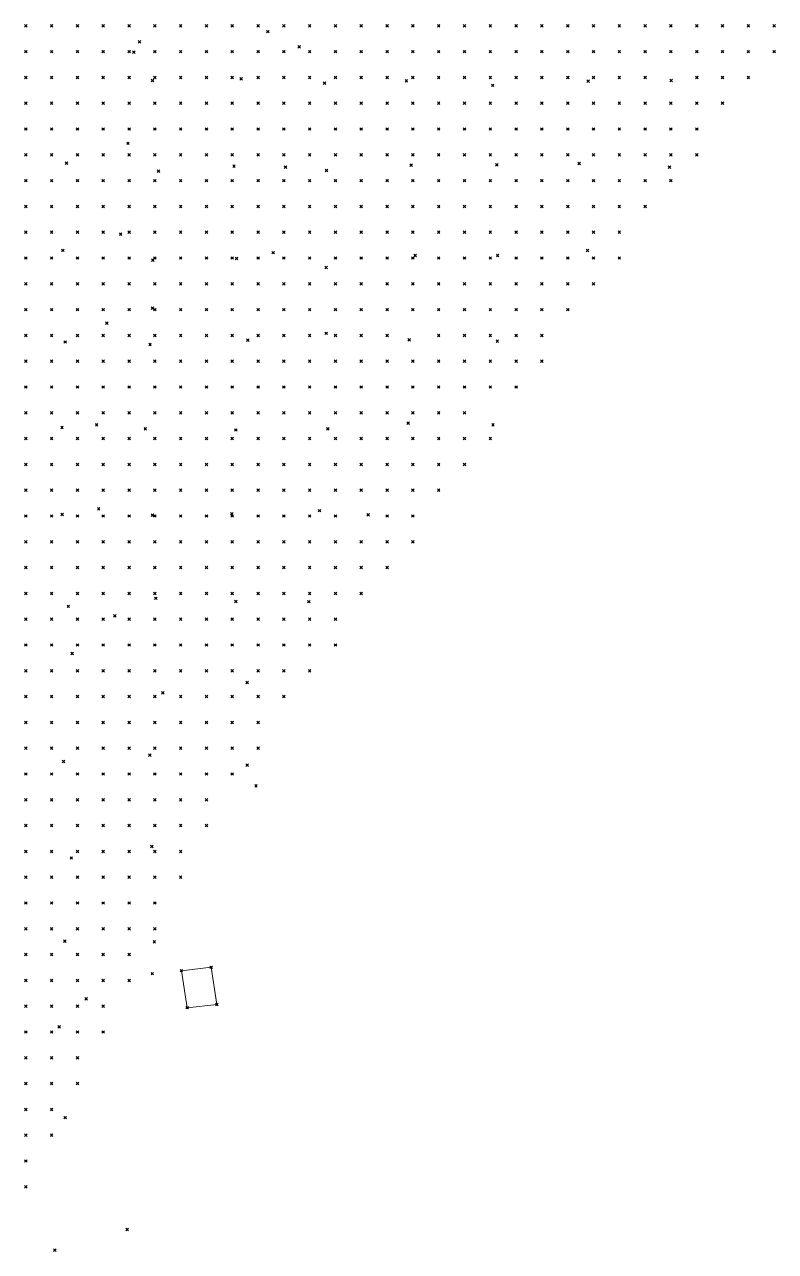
# Model space of a CAD drawing. Header units: metres. Extents: x 441556 to 446409, y 432338 to 461058.
# Drawn here: x 441777.5 to 441864.8, y 460084.3 to 460226.9 of the extents above; entities that cross this region are included whole.
import ezdxf

# ---------------------------------------------------------------- set-up
doc = ezdxf.new("R2010")
doc.units = ezdxf.units.M
doc.header["$MEASUREMENT"] = 0
doc.header["$PDMODE"] = 35
doc.header["$PDSIZE"] = 0.15
for name, color, linetype, lineweight in [('DTM-BRE-RevN_GRP_CONSTRUCTIE', 2, 'Continuous', 0), ('DTM-NOK-RevN_LIDAR_co_lidar', 91, 'Continuous', 0), ('DTM-NOK-RevN_RTK', 32, 'Continuous', 0)]:
    doc.layers.add(name, color=color, linetype=linetype, lineweight=lineweight)

msp = doc.modelspace()

# ---------------------------------------------------------------- linework, layer by layer
at = {"layer": 'DTM-BRE-RevN_GRP_CONSTRUCTIE'}
for p, q in [((441795.764, 460116.912, 400.234), (441799.244, 460117.305, 400.162)), ((441799.244, 460117.305, 400.162), (441799.89, 460112.974, 399.912)), ((441796.427, 460112.607, 400.062), (441795.764, 460116.912, 400.234)), ((441799.89, 460112.974, 399.912), (441796.427, 460112.607, 400.062))]:
    msp.add_line(p, q, dxfattribs=at)
at = {"layer": 'DTM-NOK-RevN_LIDAR_co_lidar'}
for p in [(441777.688, 460226.756, 411.287), (441780.687, 460226.756, 411.321), (441783.687, 460226.756, 411.44), (441786.686, 460226.756, 411.511), (441789.685, 460226.756, 411.788), (441792.685, 460226.756, 411.567), (441795.684, 460226.756, 411.495), (441798.683, 460226.756, 411.542), (441801.683, 460226.756, 411.492), (441804.682, 460226.756, 411.419), (441807.681, 460226.756, 411.393), (441810.681, 460226.756, 411.424), (441813.68, 460226.756, 411.487), (441816.679, 460226.756, 411.459), (441819.679, 460226.756, 411.367), (441822.678, 460226.756, 411.281), (441825.677, 460226.756, 411.125), (441828.677, 460226.756, 411.006), (441831.676, 460226.756, 410.867), (441834.675, 460226.756, 410.731), (441837.675, 460226.756, 410.548), (441840.674, 460226.756, 410.333), (441843.673, 460226.756, 410.172), (441846.673, 460226.756, 410.054), (441849.672, 460226.756, 410.141), (441852.671, 460226.756, 410.126), (441855.671, 460226.756, 410.011), (441858.67, 460226.756, 409.9), (441861.669, 460226.756, 409.775), (441864.669, 460226.756, 409.664), (441777.688, 460223.757, 410.97), (441780.687, 460223.757, 410.854), (441783.687, 460223.757, 410.911), (441786.686, 460223.757, 411.136), (441789.685, 460223.757, 411.394), (441792.685, 460223.757, 411.118), (441795.684, 460223.757, 411.146), (441798.683, 460223.757, 411.201), (441801.683, 460223.757, 411.242), (441804.682, 460223.757, 411.222), (441807.681, 460223.757, 411.145), (441810.681, 460223.757, 411.305), (441813.68, 460223.757, 411.277), (441816.679, 460223.757, 411.266), (441819.679, 460223.757, 411.202), (441822.678, 460223.757, 411.002), (441825.677, 460223.757, 410.889), (441828.677, 460223.757, 410.789), (441831.676, 460223.757, 410.692), (441834.675, 460223.757, 410.532), (441837.675, 460223.757, 410.413), (441840.674, 460223.757, 410.301), (441843.673, 460223.757, 410.137), (441846.673, 460223.757, 410.038), (441849.672, 460223.757, 410.109), (441852.671, 460223.757, 410.053), (441855.671, 460223.757, 409.92), (441858.67, 460223.757, 409.801), (441861.669, 460223.757, 409.695), (441864.669, 460223.757, 409.596), (441777.688, 460220.757, 410.704), (441780.687, 460220.757, 410.563), (441783.687, 460220.757, 410.529), (441786.686, 460220.757, 410.664), (441789.685, 460220.757, 411.021), (441792.685, 460220.757, 410.732), (441795.684, 460220.757, 410.738), (441798.683, 460220.757, 410.806), (441801.683, 460220.757, 410.96), (441804.682, 460220.757, 411.001), (441807.681, 460220.757, 410.955), (441810.681, 460220.757, 411.068), (441813.68, 460220.757, 411.18), (441816.679, 460220.757, 411.18), (441819.679, 460220.757, 411.093), (441822.678, 460220.757, 411.046), (441825.677, 460220.757, 410.947), (441828.677, 460220.757, 410.82), (441831.676, 460220.757, 410.687), (441834.675, 460220.757, 410.531), (441837.675, 460220.757, 410.407), (441840.674, 460220.757, 410.312), (441843.673, 460220.757, 410.181), (441846.673, 460220.757, 410.077), (441849.672, 460220.757, 410.165), (441855.671, 460220.757, 409.936), (441858.67, 460220.757, 409.818), (441861.669, 460220.757, 409.707), (441777.688, 460217.758, 410.493), (441780.687, 460217.758, 410.26), (441783.687, 460217.758, 410.113), (441786.686, 460217.758, 410.207), (441789.685, 460217.758, 410.479), (441792.685, 460217.758, 410.238), (441795.684, 460217.758, 410.364), (441798.683, 460217.758, 410.496), (441801.683, 460217.758, 410.647), (441804.682, 460217.758, 410.744), (441807.681, 460217.758, 410.744), (441810.681, 460217.758, 410.922), (441813.68, 460217.758, 411.047), (441816.679, 460217.758, 411.072), (441819.679, 460217.758, 410.993), (441822.678, 460217.758, 410.912), (441825.677, 460217.758, 410.875), (441828.677, 460217.758, 410.781), (441831.676, 460217.758, 410.64), (441834.675, 460217.758, 410.5), (441837.675, 460217.758, 410.374), (441840.674, 460217.758, 410.208), (441843.673, 460217.758, 410.134), (441846.673, 460217.758, 410.172), (441849.672, 460217.758, 410.136), (441852.671, 460217.758, 409.999), (441855.671, 460217.758, 409.885), (441858.67, 460217.758, 409.757), (441777.688, 460214.759, 410.205), (441780.687, 460214.759, 410.017), (441783.687, 460214.759, 409.771), (441786.686, 460214.759, 409.838), (441789.685, 460214.759, 410.112), (441792.685, 460214.759, 409.879), (441795.684, 460214.759, 409.948), (441798.683, 460214.759, 410.213), (441801.683, 460214.759, 410.403), (441804.682, 460214.759, 410.439), (441807.681, 460214.759, 410.533), (441810.681, 460214.759, 410.746), (441813.68, 460214.759, 410.905), (441816.679, 460214.759, 410.962), (441819.679, 460214.759, 410.922), (441822.678, 460214.759, 410.791), (441825.677, 460214.759, 410.666), (441828.677, 460214.759, 410.529), (441831.676, 460214.759, 410.465), (441834.675, 460214.759, 410.373), (441837.675, 460214.759, 410.219), (441840.674, 460214.759, 410.175), (441843.673, 460214.759, 410.042), (441846.673, 460214.759, 410.124), (441849.672, 460214.759, 410.02), (441852.671, 460214.759, 409.916), (441855.671, 460214.759, 409.804), (441777.688, 460211.759, 409.965), (441780.687, 460211.759, 409.592), (441783.687, 460211.759, 409.42), (441786.686, 460211.759, 409.557), (441789.685, 460211.759, 409.473), (441792.685, 460211.759, 409.513), (441795.684, 460211.759, 409.627), (441798.683, 460211.759, 409.856), (441801.683, 460211.759, 410.009), (441804.682, 460211.759, 410.152), (441807.681, 460211.759, 410.273), (441810.681, 460211.759, 410.527), (441813.68, 460211.759, 410.732), (441816.679, 460211.759, 410.847), (441819.679, 460211.759, 410.862), (441822.678, 460211.759, 410.826), (441825.677, 460211.759, 410.722), (441828.677, 460211.759, 410.631), (441831.676, 460211.759, 410.508), (441834.675, 460211.759, 410.371), (441837.675, 460211.759, 410.236), (441840.674, 460211.759, 410.193), (441843.673, 460211.759, 410.172), (441846.673, 460211.759, 410.2), (441849.672, 460211.759, 410.101), (441852.671, 460211.759, 409.982), (441855.671, 460211.759, 409.87), (441777.688, 460208.76, 409.777), (441780.687, 460208.76, 409.32), (441783.687, 460208.76, 409.109), (441786.686, 460208.76, 409.088), (441789.685, 460208.76, 409.074), (441792.685, 460208.76, 409.188), (441795.684, 460208.76, 409.3), (441798.683, 460208.76, 409.441), (441801.683, 460208.76, 409.722), (441804.682, 460208.76, 409.877), (441807.681, 460208.76, 410.097), (441810.681, 460208.76, 410.377), (441813.68, 460208.76, 410.545), (441816.679, 460208.76, 410.714), (441819.679, 460208.76, 410.824), (441822.678, 460208.76, 410.793), (441825.677, 460208.76, 410.713), (441828.677, 460208.76, 410.701), (441831.676, 460208.76, 410.588), (441834.675, 460208.76, 410.394), (441837.675, 460208.76, 410.158), (441840.674, 460208.76, 410.118), (441843.673, 460208.76, 410.2), (441846.673, 460208.76, 410.161), (441849.672, 460208.76, 410.045), (441852.671, 460208.76, 409.947), (441777.688, 460205.761, 409.654), (441780.687, 460205.761, 409.163), (441783.687, 460205.761, 408.93), (441786.686, 460205.761, 408.887), (441789.685, 460205.761, 408.812), (441792.685, 460205.761, 408.83), (441795.684, 460205.761, 408.973), (441798.683, 460205.761, 409.134), (441801.683, 460205.761, 409.472), (441804.682, 460205.761, 409.736), (441807.681, 460205.761, 410.046), (441810.681, 460205.761, 410.406), (441813.68, 460205.761, 410.446), (441816.679, 460205.761, 410.505), (441819.679, 460205.761, 410.554), (441822.678, 460205.761, 410.531), (441825.677, 460205.761, 410.515), (441828.677, 460205.761, 410.462), (441831.676, 460205.761, 410.36), (441834.675, 460205.761, 410.273), (441837.675, 460205.761, 410.202), (441840.674, 460205.761, 410.055), (441843.673, 460205.761, 410.14), (441846.673, 460205.761, 410.034), (441849.672, 460205.761, 409.934), (441777.688, 460202.761, 409.427), (441780.687, 460202.761, 408.948), (441783.687, 460202.761, 408.746), (441786.686, 460202.761, 408.618), (441789.685, 460202.761, 408.534), (441792.685, 460202.761, 408.452), (441795.684, 460202.761, 408.586), (441798.683, 460202.761, 408.845), (441801.683, 460202.761, 409.208), (441804.682, 460202.761, 409.522), (441807.681, 460202.761, 409.883), (441810.681, 460202.761, 410.35), (441813.68, 460202.761, 410.264), (441816.679, 460202.761, 410.436), (441819.679, 460202.761, 410.49), (441822.678, 460202.761, 410.533), (441825.677, 460202.761, 410.496), (441828.677, 460202.761, 410.389), (441831.676, 460202.761, 410.341), (441834.675, 460202.761, 410.302), (441837.675, 460202.761, 410.188), (441840.674, 460202.761, 410.183), (441843.673, 460202.761, 410.221), (441846.673, 460202.761, 410.114), (441777.688, 460199.762, 409.131), (441780.687, 460199.762, 408.714), (441783.687, 460199.762, 408.503), (441786.686, 460199.762, 408.437), (441789.685, 460199.762, 408.307), (441792.685, 460199.762, 408.222), (441795.684, 460199.762, 408.352), (441798.683, 460199.762, 408.496), (441801.683, 460199.762, 408.881), (441804.682, 460199.762, 409.318), (441807.681, 460199.762, 409.873), (441810.681, 460199.762, 410.45), (441813.68, 460199.762, 410.27), (441816.679, 460199.762, 410.478), (441819.679, 460199.762, 410.602), (441822.678, 460199.762, 410.641), (441825.677, 460199.762, 410.562), (441828.677, 460199.762, 410.53), (441831.676, 460199.762, 410.517), (441834.675, 460199.762, 410.346), (441837.675, 460199.762, 410.356), (441840.674, 460199.762, 410.307), (441843.673, 460199.762, 410.316), (441846.673, 460199.762, 410.194), (441777.688, 460196.763, 408.991), (441780.687, 460196.763, 408.493), (441783.687, 460196.763, 408.204), (441786.686, 460196.763, 408.201), (441789.685, 460196.763, 408.019), (441792.685, 460196.763, 408.024), (441795.684, 460196.763, 408.134), (441798.683, 460196.763, 408.383), (441801.683, 460196.763, 408.735), (441804.682, 460196.763, 409.098), (441807.681, 460196.763, 409.624), (441810.681, 460196.763, 410.037), (441813.68, 460196.763, 410.122), (441816.679, 460196.763, 410.29), (441819.679, 460196.763, 410.384), (441822.678, 460196.763, 410.415), (441825.677, 460196.763, 410.374), (441828.677, 460196.763, 410.338), (441831.676, 460196.763, 410.28), (441834.675, 460196.763, 410.204), (441837.675, 460196.763, 410.07), (441840.674, 460196.763, 410.178), (441843.673, 460196.763, 410.08), (441777.688, 460193.763, 408.768), (441780.687, 460193.763, 408.17), (441783.687, 460193.763, 407.984), (441786.686, 460193.763, 407.836), (441789.685, 460193.763, 407.798), (441792.685, 460193.763, 407.767), (441795.684, 460193.763, 407.863), (441798.683, 460193.763, 408.14), (441801.683, 460193.763, 408.597), (441804.682, 460193.763, 408.967), (441807.681, 460193.763, 409.638), (441810.681, 460193.763, 409.947), (441813.68, 460193.763, 410.095), (441816.679, 460193.763, 410.271), (441819.679, 460193.763, 410.383), (441822.678, 460193.763, 410.387), (441825.677, 460193.763, 410.388), (441828.677, 460193.763, 410.341), (441831.676, 460193.763, 410.331), (441834.675, 460193.763, 410.217), (441837.675, 460193.763, 410.202), (441840.674, 460193.763, 410.27), (441777.688, 460190.764, 408.374), (441780.687, 460190.764, 407.877), (441783.687, 460190.764, 407.701), (441786.686, 460190.764, 407.64), (441789.685, 460190.764, 407.491), (441792.685, 460190.764, 407.592), (441795.684, 460190.764, 407.705), (441798.683, 460190.764, 407.992), (441801.683, 460190.764, 408.423), (441804.682, 460190.764, 408.924), (441807.681, 460190.764, 409.577), (441810.681, 460190.764, 410.056), (441813.68, 460190.764, 410.162), (441816.679, 460190.764, 410.324), (441819.679, 460190.764, 410.388), (441825.677, 460190.764, 410.416), (441828.677, 460190.764, 410.357), (441831.676, 460190.764, 410.272), (441834.675, 460190.764, 410.178), (441837.675, 460190.764, 410.331), (441777.688, 460187.765, 408.047), (441780.687, 460187.765, 407.561), (441783.687, 460187.765, 407.346), (441786.686, 460187.765, 407.255), (441789.685, 460187.765, 407.195), (441792.685, 460187.765, 407.324), (441795.684, 460187.765, 407.506), (441798.683, 460187.765, 407.871), (441801.683, 460187.765, 408.318), (441804.682, 460187.765, 408.792), (441807.681, 460187.765, 409.567), (441810.681, 460187.765, 409.944), (441813.68, 460187.765, 410.145), (441816.679, 460187.765, 410.275), (441819.679, 460187.765, 410.318), (441822.678, 460187.765, 410.331), (441825.677, 460187.765, 410.329), (441828.677, 460187.765, 410.261), (441831.676, 460187.765, 410.196), (441834.675, 460187.765, 410.138), (441837.675, 460187.765, 410.245), (441777.688, 460184.765, 407.509), (441780.687, 460184.765, 407.136), (441783.687, 460184.765, 406.924), (441786.686, 460184.765, 406.962), (441789.685, 460184.765, 406.896), (441792.685, 460184.765, 407.057), (441795.684, 460184.765, 407.249), (441798.683, 460184.765, 407.681), (441801.683, 460184.765, 408.214), (441804.682, 460184.765, 408.662), (441807.681, 460184.765, 409.495), (441810.681, 460184.765, 409.893), (441813.68, 460184.765, 410.017), (441816.679, 460184.765, 410.19), (441819.679, 460184.765, 410.247), (441822.678, 460184.765, 410.236), (441825.677, 460184.765, 410.19), (441828.677, 460184.765, 410.144), (441831.676, 460184.765, 410.077), (441834.675, 460184.765, 410.095), (441777.688, 460181.766, 407.173), (441780.687, 460181.766, 406.811), (441783.687, 460181.766, 406.599), (441786.686, 460181.766, 406.719), (441789.685, 460181.766, 406.707), (441792.685, 460181.766, 406.846), (441795.684, 460181.766, 407.108), (441798.683, 460181.766, 407.514), (441801.683, 460181.766, 408.03), (441804.682, 460181.766, 408.569), (441807.681, 460181.766, 409.236), (441810.681, 460181.766, 409.787), (441813.68, 460181.766, 409.903), (441816.679, 460181.766, 410.001), (441819.679, 460181.766, 410.077), (441822.678, 460181.766, 410.082), (441825.677, 460181.766, 410.027), (441828.677, 460181.766, 409.915), (441777.688, 460178.767, 406.8), (441780.687, 460178.767, 406.429), (441783.687, 460178.767, 406.326), (441786.686, 460178.767, 406.456), (441789.685, 460178.767, 406.452), (441792.685, 460178.767, 406.597), (441795.684, 460178.767, 406.884), (441798.683, 460178.767, 407.34), (441801.683, 460178.767, 407.932), (441804.682, 460178.767, 408.502), (441807.681, 460178.767, 409.193), (441810.681, 460178.767, 409.696), (441813.68, 460178.767, 409.901), (441816.679, 460178.767, 410.013), (441819.679, 460178.767, 410.071), (441822.678, 460178.767, 410.054), (441825.677, 460178.767, 410.018), (441828.677, 460178.767, 409.929), (441831.676, 460178.767, 409.804), (441777.688, 460175.767, 406.417), (441780.687, 460175.767, 406.082), (441783.687, 460175.767, 406.06), (441786.686, 460175.767, 406.182), (441789.685, 460175.767, 406.255), (441792.685, 460175.767, 406.4), (441795.684, 460175.767, 406.742), (441798.683, 460175.767, 407.183), (441801.683, 460175.767, 407.768), (441804.682, 460175.767, 408.341), (441807.681, 460175.767, 408.916), (441810.681, 460175.767, 409.598), (441813.68, 460175.767, 409.775), (441816.679, 460175.767, 409.92), (441819.679, 460175.767, 410.051), (441822.678, 460175.767, 409.975), (441825.677, 460175.767, 409.952), (441828.677, 460175.767, 409.873), (441777.688, 460172.768, 406.254), (441780.687, 460172.768, 405.833), (441783.687, 460172.768, 405.819), (441786.686, 460172.768, 405.967), (441789.685, 460172.768, 406.082), (441792.685, 460172.768, 406.145), (441795.684, 460172.768, 406.445), (441798.683, 460172.768, 406.983), (441801.683, 460172.768, 407.662), (441804.682, 460172.768, 408.225), (441807.681, 460172.768, 408.872), (441810.681, 460172.768, 409.482), (441813.68, 460172.768, 409.695), (441816.679, 460172.768, 409.891), (441819.679, 460172.768, 410.011), (441822.678, 460172.768, 410.019), (441825.677, 460172.768, 410.082), (441777.688, 460169.769, 406.008), (441780.687, 460169.769, 405.744), (441783.687, 460169.769, 405.578), (441786.686, 460169.769, 405.761), (441789.685, 460169.769, 405.844), (441792.685, 460169.769, 405.938), (441795.684, 460169.769, 406.275), (441798.683, 460169.769, 406.803), (441801.683, 460169.769, 407.434), (441804.682, 460169.769, 408.049), (441807.681, 460169.769, 408.716), (441810.681, 460169.769, 409.303), (441813.68, 460169.769, 409.632), (441819.679, 460169.769, 409.989), (441822.678, 460169.769, 409.939), (441777.688, 460166.769, 405.641), (441780.687, 460166.769, 405.481), (441783.687, 460166.769, 405.345), (441786.686, 460166.769, 405.584), (441789.685, 460166.769, 405.733), (441792.685, 460166.769, 405.823), (441795.684, 460166.769, 406.129), (441798.683, 460166.769, 406.528), (441801.683, 460166.769, 407.127), (441804.682, 460166.769, 407.774), (441807.681, 460166.769, 408.369), (441810.681, 460166.769, 409.004), (441813.68, 460166.769, 409.514), (441816.679, 460166.769, 409.871), (441819.679, 460166.769, 409.802), (441822.678, 460166.769, 409.72), (441777.688, 460163.77, 405.592), (441780.687, 460163.77, 405.012), (441783.687, 460163.77, 404.887), (441786.686, 460163.77, 405.072), (441789.685, 460163.77, 405.672), (441792.685, 460163.77, 405.738), (441795.684, 460163.77, 405.999), (441798.683, 460163.77, 406.313), (441801.683, 460163.77, 406.916), (441804.682, 460163.77, 407.53), (441807.681, 460163.77, 408.109), (441810.681, 460163.77, 408.771), (441813.68, 460163.77, 409.085), (441816.679, 460163.77, 409.365), (441819.679, 460163.77, 409.462), (441777.688, 460160.771, 405.565), (441780.687, 460160.771, 404.527), (441783.687, 460160.771, 404.337), (441786.686, 460160.771, 404.569), (441789.685, 460160.771, 405.653), (441792.685, 460160.771, 405.602), (441795.684, 460160.771, 405.789), (441798.683, 460160.771, 406.085), (441801.683, 460160.771, 406.59), (441804.682, 460160.771, 407.16), (441807.681, 460160.771, 407.785), (441810.681, 460160.771, 408.449), (441813.68, 460160.771, 408.732), (441816.679, 460160.771, 408.886), (441777.688, 460157.771, 404.97), (441780.687, 460157.771, 404.335), (441783.687, 460157.771, 404.026), (441786.686, 460157.771, 404.135), (441789.685, 460157.771, 404.666), (441792.685, 460157.771, 405.393), (441795.684, 460157.771, 405.653), (441798.683, 460157.771, 405.844), (441801.683, 460157.771, 406.283), (441804.682, 460157.771, 406.81), (441807.681, 460157.771, 407.519), (441810.681, 460157.771, 408.236), (441813.68, 460157.771, 408.391), (441777.688, 460154.772, 404.497), (441780.687, 460154.772, 404.034), (441783.687, 460154.772, 403.815), (441786.686, 460154.772, 403.757), (441789.685, 460154.772, 404.179), (441792.685, 460154.772, 404.754), (441795.684, 460154.772, 405.343), (441798.683, 460154.772, 405.685), (441801.683, 460154.772, 406.016), (441804.682, 460154.772, 406.468), (441807.681, 460154.772, 407.325), (441810.681, 460154.772, 407.957), (441813.68, 460154.772, 408.192), (441777.688, 460151.773, 404.248), (441780.687, 460151.773, 403.71), (441783.687, 460151.773, 403.241), (441786.686, 460151.773, 403.196), (441789.685, 460151.773, 403.366), (441792.685, 460151.773, 403.931), (441795.684, 460151.773, 404.274), (441798.683, 460151.773, 405.062), (441801.683, 460151.773, 405.659), (441804.682, 460151.773, 405.949), (441807.681, 460151.773, 406.752), (441810.681, 460151.773, 407.604), (441777.688, 460148.773, 403.926), (441780.687, 460148.773, 403.359), (441783.687, 460148.773, 403.1), (441786.686, 460148.773, 402.668), (441789.685, 460148.773, 402.331), (441792.685, 460148.773, 403.094), (441795.684, 460148.773, 403.096), (441798.683, 460148.773, 403.79), (441801.683, 460148.773, 404.215), (441804.682, 460148.773, 404.804), (441807.681, 460148.773, 405.427), (441777.688, 460145.774, 403.676), (441780.687, 460145.774, 403.454), (441783.687, 460145.774, 402.981), (441786.686, 460145.774, 402.608), (441789.685, 460145.774, 402.104), (441792.685, 460145.774, 402.12), (441795.684, 460145.774, 402.424), (441798.683, 460145.774, 402.688), (441801.683, 460145.774, 403.044), (441804.682, 460145.774, 403.596), (441777.688, 460142.775, 403.643), (441780.687, 460142.775, 403.284), (441783.687, 460142.775, 402.805), (441786.686, 460142.775, 402.464), (441789.685, 460142.775, 402.073), (441792.685, 460142.775, 401.669), (441795.684, 460142.775, 401.786), (441798.683, 460142.775, 402.104), (441801.683, 460142.775, 402.318), (441804.682, 460142.775, 402.519), (441777.688, 460139.775, 403.306), (441780.687, 460139.775, 402.91), (441783.687, 460139.775, 402.506), (441786.686, 460139.775, 402.204), (441789.685, 460139.775, 401.835), (441792.685, 460139.775, 401.55), (441795.684, 460139.775, 401.42), (441798.683, 460139.775, 401.417), (441801.683, 460139.775, 401.599), (441777.688, 460136.776, 402.974), (441780.687, 460136.776, 402.542), (441783.687, 460136.776, 402.193), (441786.686, 460136.776, 401.882), (441789.685, 460136.776, 401.489), (441792.685, 460136.776, 401.397), (441795.684, 460136.776, 401.231), (441798.683, 460136.776, 400.931), (441777.688, 460133.777, 402.549), (441780.687, 460133.777, 402.259), (441783.687, 460133.777, 402.025), (441786.686, 460133.777, 401.648), (441789.685, 460133.777, 401.364), (441792.685, 460133.777, 401.247), (441795.684, 460133.777, 401.094), (441798.683, 460133.777, 400.803), (441777.688, 460130.777, 402.087), (441780.687, 460130.777, 401.728), (441783.687, 460130.777, 401.606), (441786.686, 460130.777, 401.341), (441789.685, 460130.777, 401.108), (441792.685, 460130.777, 401.148), (441795.684, 460130.777, 400.869), (441777.688, 460127.778, 401.452), (441780.687, 460127.778, 401.422), (441783.687, 460127.778, 401.244), (441786.686, 460127.778, 401.111), (441789.685, 460127.778, 400.873), (441792.685, 460127.778, 400.935), (441795.684, 460127.778, 400.723), (441777.688, 460124.779, 401.3), (441780.687, 460124.779, 401.094), (441783.687, 460124.779, 400.977), (441786.686, 460124.779, 400.891), (441789.685, 460124.779, 400.803), (441792.685, 460124.779, 400.698), (441777.688, 460121.779, 401.299), (441780.687, 460121.779, 401.092), (441783.687, 460121.779, 400.77), (441786.686, 460121.779, 400.732), (441789.685, 460121.779, 400.473), (441792.685, 460121.779, 400.545), (441777.688, 460118.78, 400.88), (441780.687, 460118.78, 400.752), (441783.687, 460118.78, 400.618), (441786.686, 460118.78, 400.579), (441789.685, 460118.78, 400.467), (441777.688, 460115.781, 400.58), (441780.687, 460115.781, 400.67), (441783.687, 460115.781, 400.466), (441786.686, 460115.781, 400.349), (441789.685, 460115.781, 400.483), (441777.688, 460112.781, 400.351), (441780.687, 460112.781, 400.248), (441783.687, 460112.781, 399.99), (441786.686, 460112.781, 399.876), (441777.688, 460109.782, 399.82), (441780.687, 460109.782, 399.886), (441783.687, 460109.782, 399.822), (441786.686, 460109.782, 399.784), (441777.688, 460106.782, 399.878), (441780.687, 460106.782, 399.932), (441783.687, 460106.782, 399.832), (441777.688, 460103.783, 399.9), (441780.687, 460103.783, 399.857), (441783.687, 460103.783, 399.909), (441777.688, 460100.784, 399.986), (441780.687, 460100.784, 399.906), (441777.688, 460097.784, 399.941), (441780.687, 460097.784, 399.764), (441777.688, 460094.785, 399.726), (441777.688, 460091.786, 399.737)]:
    msp.add_point(p, dxfattribs=at)
at = {"layer": 'DTM-NOK-RevN_RTK'}
for p in [(441805.82, 460226.081, 411.831), (441790.904, 460224.893, 411.915), (441809.468, 460224.315, 411.687), (441790.241, 460223.706, 411.705), (441792.412, 460220.388, 411.133), (441802.706, 460220.598, 411.32), (441812.396, 460220.102, 411.486), (441821.919, 460220.368, 411.4), (441831.948, 460219.835, 411.034), (441843.049, 460220.322, 410.588), (441852.692, 460220.399, 410.191), (441789.56, 460213.095, 410.175), (441782.427, 460210.789, 409.767), (441793.106, 460209.851, 409.819), (441801.886, 460210.428, 410.37), (441807.869, 460210.335, 410.565), (441812.628, 460209.928, 411.017), (441822.463, 460210.556, 411.214), (441832.445, 460210.583, 410.919), (441842.014, 460210.739, 410.581), (441852.491, 460210.329, 410.167), (441788.708, 460202.535, 408.939), (441782.002, 460200.653, 408.958), (441802.188, 460199.712, 409.453), (441806.427, 460200.383, 409.954), (441822.932, 460200.067, 410.948), (441832.528, 460200.06, 410.791), (441842.968, 460200.641, 410.42), (441792.46, 460199.524, 408.606), (441812.598, 460198.658, 410.576), (441792.404, 460193.927, 408.06), (441787.117, 460192.201, 408.098), (441782.271, 460189.997, 408.033), (441792.125, 460189.72, 407.857), (441803.506, 460190.219, 409.081), (441812.587, 460191.006, 410.502), (441822.24, 460190.244, 410.786), (441832.493, 460190.109, 410.613), (441781.894, 460180.066, 406.781), (441785.917, 460180.364, 406.928), (441791.575, 460179.893, 406.925), (441802.083, 460179.773, 408.405), (441812.798, 460179.899, 410.082), (441822.121, 460180.552, 410.287), (441831.987, 460180.373, 410.109), (441781.903, 460169.936, 405.978), (441786.153, 460170.594, 406.143), (441792.406, 460169.857, 406.294), (441801.643, 460170.022, 407.891), (441811.822, 460170.389, 409.736), (441817.482, 460169.92, 410.119), (441792.8, 460160.203, 405.913), (441802.093, 460159.839, 406.903), (441810.573, 460159.812, 408.617), (441782.627, 460159.265, 404.566), (441788.03, 460158.154, 404.805), (441783.062, 460153.793, 404.028), (441803.418, 460150.407, 405.741), (441793.619, 460149.218, 404.07), (441782.074, 460141.232, 403.157), (441792.105, 460141.977, 401.855), (441803.412, 460140.809, 402.397), (441804.442, 460138.394, 401.574), (441792.329, 460131.359, 401.262), (441782.978, 460130.015, 401.718), (441782.227, 460120.351, 400.91), (441792.625, 460120.252, 400.733), (441795.764, 460116.912, 400.234), (441799.244, 460117.305, 400.162), (441792.387, 460116.565, 400.404), (441784.693, 460113.631, 400.48), (441796.427, 460112.607, 400.062), (441799.89, 460112.974, 399.912), (441781.558, 460110.378, 400.158), (441782.272, 460099.827, 400.149), (441789.479, 460086.82, 399.536), (441781.047, 460084.419, 399.917)]:
    msp.add_point(p, dxfattribs=at)

doc.saveas('drawing.dxf')
